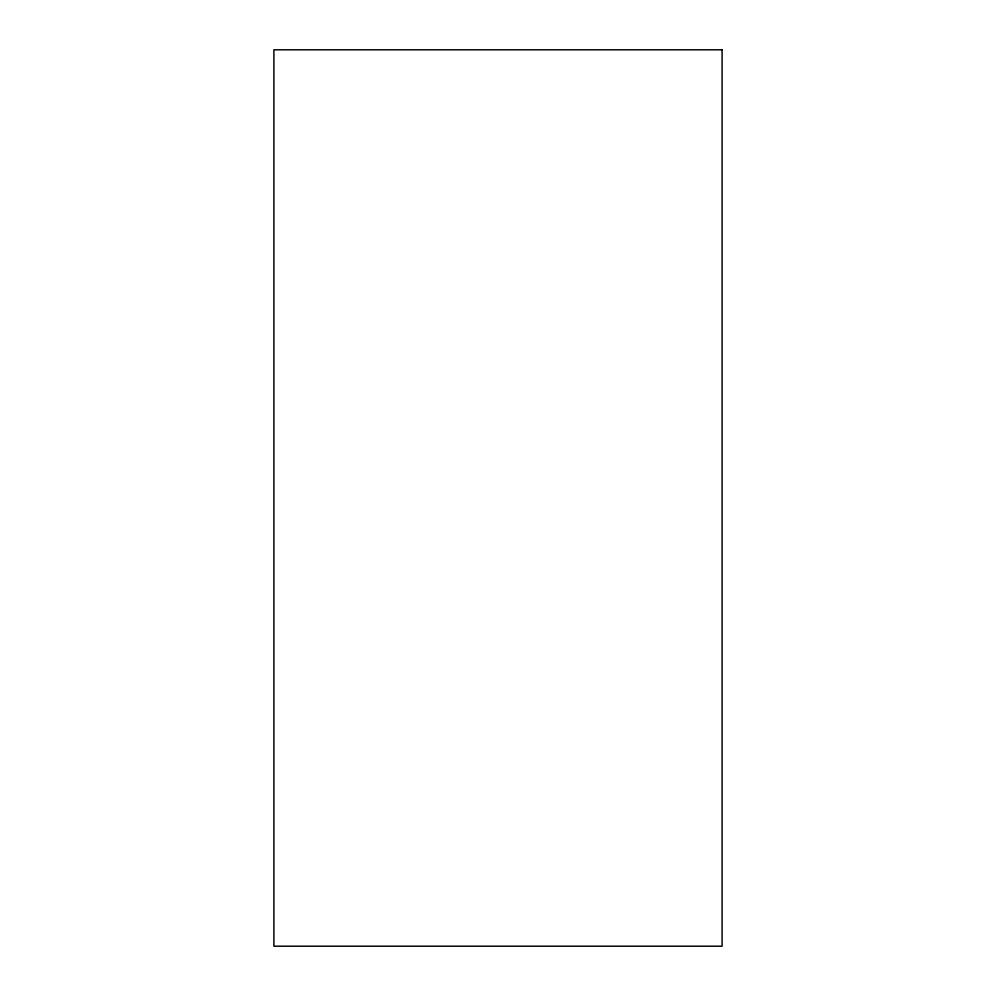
<?xml version="1.0" encoding="UTF-8"?>
<svg xmlns="http://www.w3.org/2000/svg" width="996" height="996" viewBox="0 0 996 996"><rect width="100%" height="100%" fill="white"/><g stroke="black" fill="none" stroke-linecap="round" stroke-linejoin="round"><path stroke-width="1.49" d="M722.1 49.8L273.9 49.8L273.9 946.2L722.1 946.2L722.1 49.8"/></g></svg>
